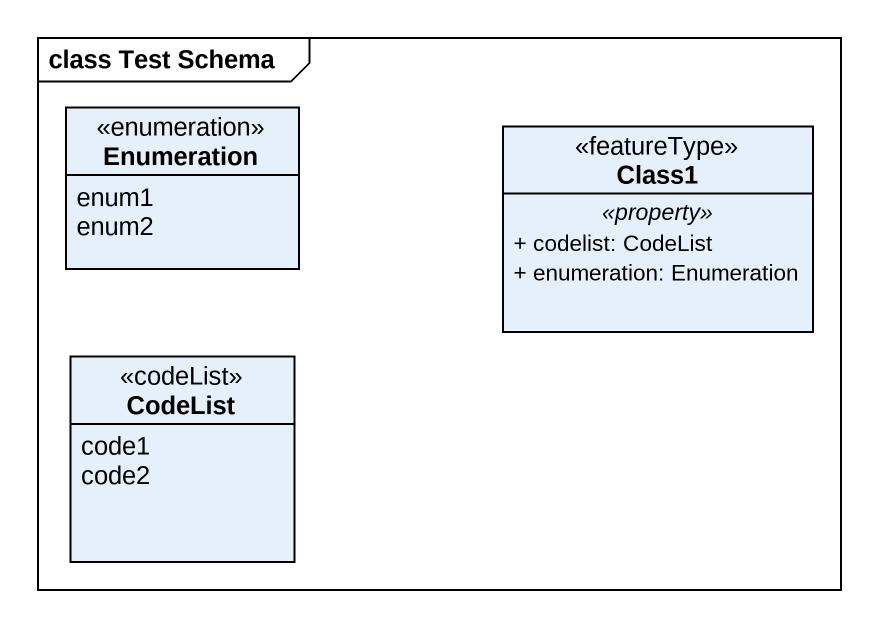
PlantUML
@startuml
mainframe class Test Schema
hide circle
hide empty members
skinparam classAttributeIconSize 0
enum Enumeration {
  enum1
  enum2
}
class Class1 <<featureType>> {
  .. <<property>> ..
  + codelist: CodeList
  + enumeration: Enumeration
}
class CodeList <<codeList>> {
  code1
  code2
}
@enduml
